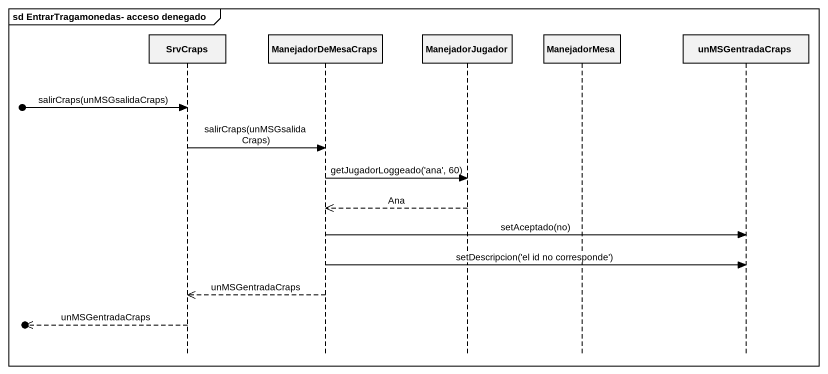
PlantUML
@startuml
mainframe sd EntrarTragamonedas- acceso denegado
hide footbox
participant SrvCraps
participant ManejadorDeMesaCraps
participant ManejadorJugador
participant ManejadorMesa
participant unMSGentradaCraps

[o-> SrvCraps : salirCraps(unMSGsalidaCraps)
SrvCraps -> ManejadorDeMesaCraps : salirCraps(unMSGsalidaCraps)
ManejadorDeMesaCraps -> ManejadorJugador : getJugadorLoggeado('ana', 60)
ManejadorJugador -->> ManejadorDeMesaCraps : Ana
ManejadorDeMesaCraps -> unMSGentradaCraps : setAceptado(no)
ManejadorDeMesaCraps -> unMSGentradaCraps : setDescripcion('el id no corresponde')
ManejadorDeMesaCraps -->> SrvCraps : unMSGentradaCraps
[o<<-- SrvCraps : unMSGentradaCraps
@enduml
